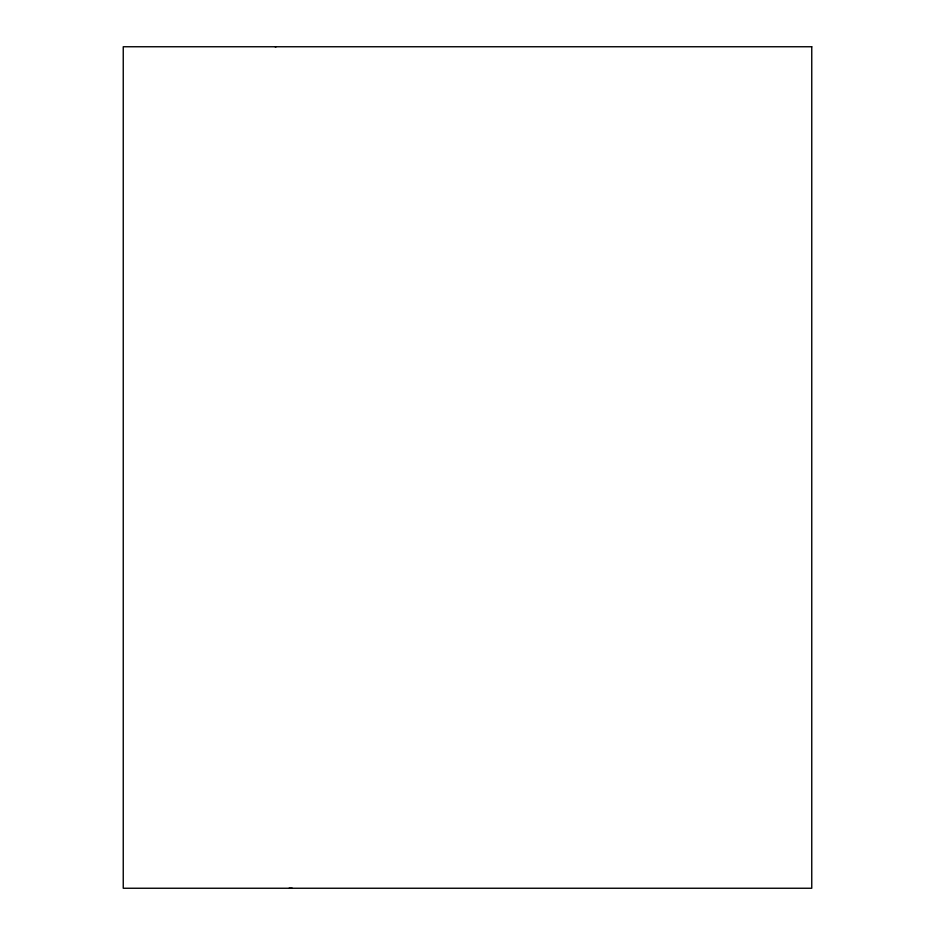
<?xml version="1.0" encoding="UTF-8"?>
<svg xmlns="http://www.w3.org/2000/svg" width="935" height="935" viewBox="0 0 935 935"><rect width="100%" height="100%" fill="white"/><g stroke="black" fill="none" stroke-linecap="round" stroke-linejoin="round"><path stroke-width="1.4" d="M275.206 46.843L276.129 46.75M289.114 888.238L292.258 888.25M811.755 46.75L123.245 46.75L123.245 888.25L811.755 888.25L811.755 46.75"/></g></svg>
